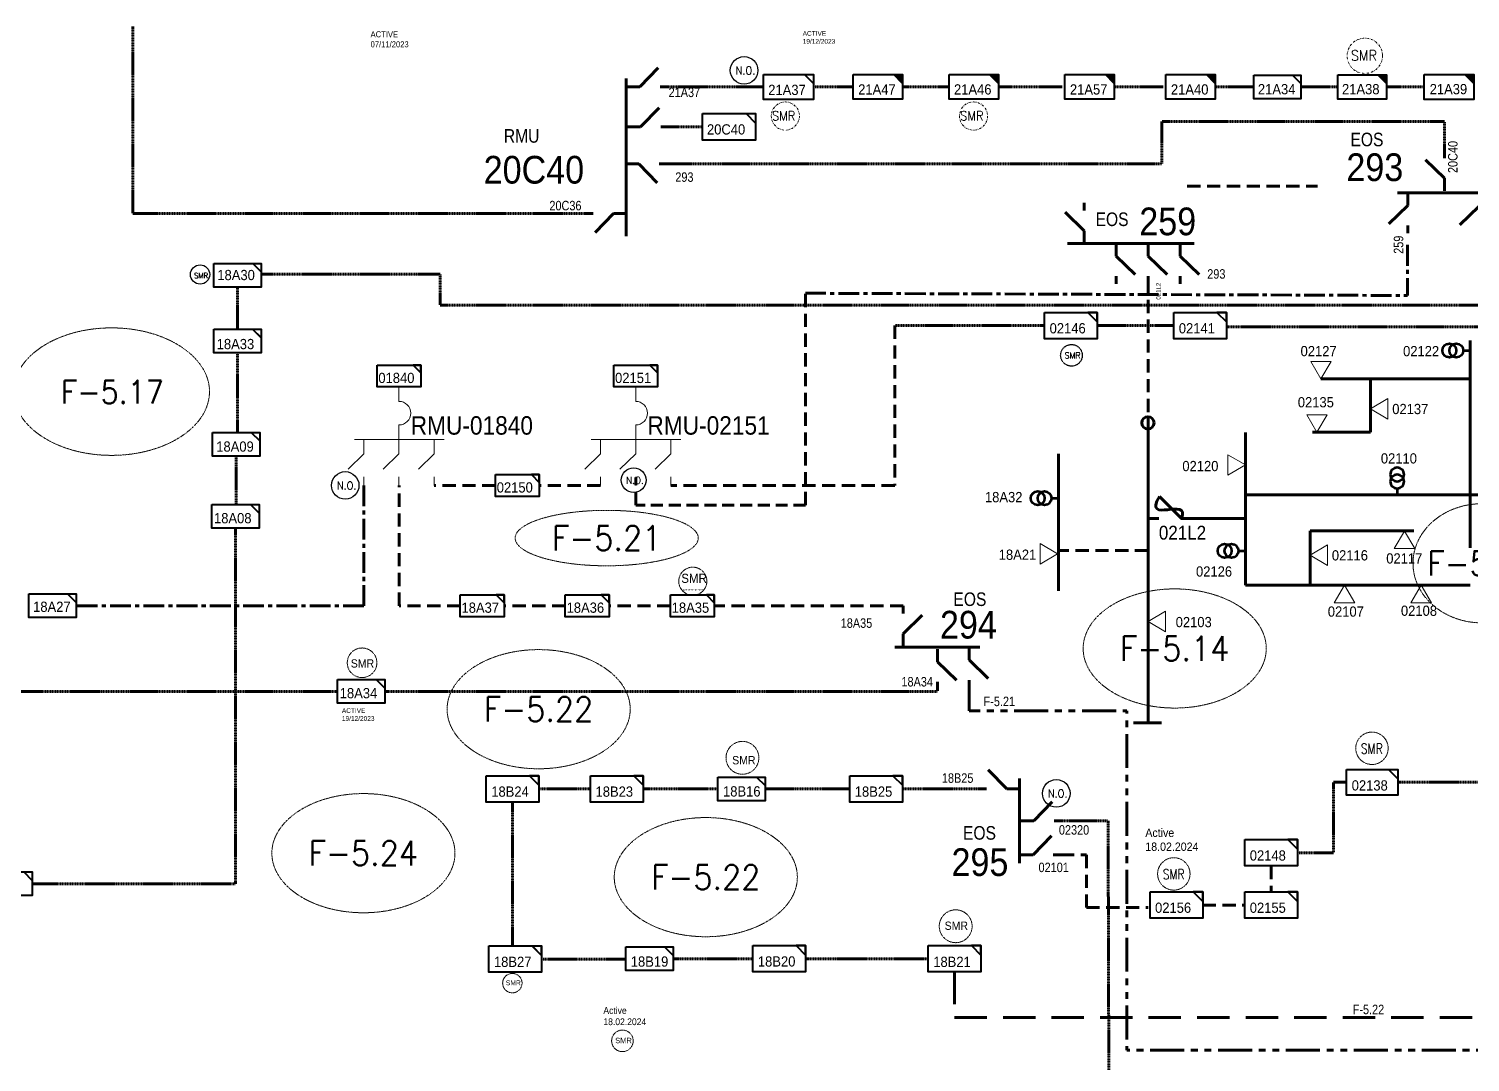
# Model space of a CAD drawing. Header units: metres. Extents: x 65984 to 144644, y -19036 to 23726.
# Drawn here: x 120301 to 120821, y 20476 to 20849 of the extents above; entities that cross this region are included whole.
import ezdxf
from ezdxf.enums import TextEntityAlignment as Align

# ---------------------------------------------------------------- set-up
doc = ezdxf.new("R2010")
doc.units = ezdxf.units.M
doc.header["$MEASUREMENT"] = 0
for name, pattern in [('( Center )', [2, 1.25, -0.25, 0.25, -0.25]), ('( Phantom )', [2.5, 1.25, -0.25, 0.25, -0.25, 0.25, -0.25]), ('DGN Style 3', [0.013877, 0, -0.013877]), ('DGN Style 4', [1.6, 0.8, -0.4, 0, -0.4]), ('HIDDEN2', [2381.25, 1587.5, -793.75])]:
    doc.linetypes.add(name, pattern=pattern)
doc.layers.get('0').update_dxf_attribs({"color": 95, "lineweight": 40})
for name, color, linetype, lineweight in [('d_eos', 111, 'Continuous', 40), ('d_eos no', 121, 'Continuous', 40), ('d_fco', 5, 'Continuous', 40), ('d_fco text', 95, 'Continuous', 40), ('d_oh branch', 94, 'Continuous', 40), ('d_switch', 95, 'Continuous', 40), ('d_tf', 1, 'Continuous', 40), ('d_tf no', 6, 'Continuous', 40), ('d_tf_200', 1, 'Continuous', 40), ('d_ug cable', 95, 'Continuous', 40), ('d_ug main line', 95, 'Continuous', 40), ('FDR  1  05', 172, 'Continuous', 40), ('FDR  1  16', 234, 'Continuous', 40), ('fedr no', 95, 'Continuous', 40), ('Level 37', 7, 'Continuous', 0), ('O H MAIN FEEDER', 4, 'Continuous', 100), ('SW N O', 114, 'Continuous', 30)]:
    doc.layers.add(name, color=color, linetype=linetype, lineweight=lineweight)
doc.styles.add('NASKHF', font='naskhf.shx', dxfattribs={"height": 8})
doc.styles.add('Style-Arial', font='arial.ttf')
doc.styles.add('Style-ENGINEERING', font='ENGINEERING.shx')
doc.styles.add('Style-msdefault', font='msdefault.shx')
doc.styles.add('Style-simplex', font='simplex.shx')
doc.styles.add('Style-STANDARD', font='STANDARD.shx')

# ---------------------------------------------------------------- blocks, each defined once
blk = doc.blocks.new('TFU_7')
at = {"layer": 'd_tf_200', "color": 36, "linetype": 'Continuous', "lineweight": 53}
blk.add_line((0, 10), (0, 0), dxfattribs=at)
for centre in [(0, 30), (0, 20)]:
    blk.add_circle(centre, 10, dxfattribs=at)
blk = doc.blocks.new('TF_8')
at = {"color": 0, "linetype": 'ByBlock', "lineweight": -2}
blk.add_line((6.3, 4.95), (9.9, 1.35), dxfattribs=at)
blk.add_3dface([(-10.1, 4.95), (9.9, 4.95), (9.9, -5.05), (-10.1, -5.05)], dxfattribs=at)
blk = doc.blocks.new('*U699')
at = {"layer": 'd_fco', "color": 36, "linetype": 'Continuous', "lineweight": 100}
blk.add_line((-4.6, 4.21), (-10.13, 4.21), dxfattribs=at)
at = {"layer": 'd_fco', "color": 36, "linetype": 'Continuous', "lineweight": 100, "flags": 128}
blk.add_lwpolyline([(13.02, 4.21), (7.07, 4.21), (-4.4, -7.26)], dxfattribs=at)
at = {"layer": 'd_fco', "color": 36, "linetype": 'Continuous', "lineweight": 100}
blk.add_open_spline([(-4.4, -7.26), (-13, 7.69), (11.58, -7.67), (7.07, 4.21)], degree=3, dxfattribs=at)
blk = doc.blocks.new('exist.us-1000kva')
at = {"color": 0, "linetype": 'ByBlock', "lineweight": -2, "flags": 128}
blk.add_lwpolyline([(40, 12.9), (32.8, 20), (40, 20)], close=True, dxfattribs=at)
at = {"color": 0, "linetype": 'ByBlock', "lineweight": -2, "extrusion": (0, 0, -1)}
blk.add_solid([(-40, 12.9), (-32.8, 20), (-40, 20)], dxfattribs=at)
at = {"color": 0, "linetype": 'ByBlock', "lineweight": -2, "xscale": 2, "yscale": 2}
blk.add_blockref('TF_8', (20.2, 10.1), dxfattribs=at)
blk = doc.blocks.new('*U967')
at = {"layer": 'SW N O', "color": 3, "ltscale": 0.426762}
blk.add_circle((0, 0), 16.8, dxfattribs=at)
at = {"layer": 'SW N O', "color": 3, "style": 'Style-STANDARD'}
blk.add_text('N.O.', height=9.6, dxfattribs=at).set_placement((1.7, -0.2), align=Align.MIDDLE_CENTER)
blk = doc.blocks.new('*U965')
at = {"layer": 'SW N O', "color": 3, "ltscale": 0.426762}
blk.add_circle((0, 0), 16.8, dxfattribs=at)
at = {"layer": 'SW N O', "color": 3, "style": 'Style-STANDARD'}
blk.add_text('N.O.', height=9.6, dxfattribs=at).set_placement((1.7, -0.2), align=Align.MIDDLE_CENTER)
blk = doc.blocks.new('TRA1_172')
at = {"layer": 'd_tf', "color": 36, "linetype": 'Continuous', "lineweight": 0, "ltscale": 0.000179837, "flags": 128}
blk.add_lwpolyline([(10, -17), (0, 0), (-10, -17)], close=True, dxfattribs=at)
blk = doc.blocks.new('TRA1_171')
at = {"layer": 'd_tf', "color": 36, "linetype": 'Continuous', "lineweight": 0, "ltscale": 0.000179837, "xscale": 1.000046566207834, "yscale": 1.000046566207834, "zscale": 1.000046566207834, "rotation": 180}
blk.add_blockref('TRA1_172', (0, 0), dxfattribs=at)
blk = doc.blocks.new('*U1671')
at = {"layer": 'FDR  1  05', "color": 18, "linetype": 'Continuous', "lineweight": 40, "flags": 128}
blk.add_lwpolyline([(20, 10), (20, 2.7), (12.8, 10)], close=True, dxfattribs=at)
at = {"layer": 'FDR  1  05', "color": 18, "linetype": 'Continuous', "lineweight": 40, "xscale": 2, "yscale": 2, "rotation": 359.9999999999999}
blk.add_blockref('TF_8', (0.2, 0.1), dxfattribs=at)
blk = doc.blocks.new('TRA1_174')
at = {"layer": 'd_tf', "color": 36, "linetype": 'Continuous', "lineweight": 0, "ltscale": 0.00017991, "flags": 128}
blk.add_lwpolyline([(10, -17), (0, 0), (-10, -17)], close=True, dxfattribs=at)
blk = doc.blocks.new('TRA1_173')
at = {"layer": 'd_tf', "color": 36, "linetype": 'Continuous', "lineweight": 0, "ltscale": 0.00017991, "xscale": 1.000046566207833, "yscale": 1.000046566207833, "zscale": 1.000046566207833, "rotation": 180}
blk.add_blockref('TRA1_174', (0, 0), dxfattribs=at)
blk = doc.blocks.new('*U2209')
at = {"layer": 'FDR  1  05', "color": 4, "linetype": 'Continuous', "lineweight": 40, "flags": 128}
blk.add_lwpolyline([(5.48, 4.27), (8.55, 1.2), (8.55, 4.27)], close=True, dxfattribs=at)
at = {"layer": 'FDR  1  05', "color": 4, "linetype": 'Continuous', "lineweight": 40, "xscale": 0.8535245333131425, "yscale": 0.8535245333131425, "zscale": 0.383590504411921, "rotation": 359.9999999999999}
blk.add_blockref('TF_8', (0.1, 0.05), dxfattribs=at)
blk = doc.blocks.new('*U2214')
at = {"layer": 'FDR  1  05', "color": 134, "linetype": 'Continuous', "lineweight": 40, "flags": 128}
blk.add_lwpolyline([(5.48, 4.27), (8.55, 1.2), (8.55, 4.27)], close=True, dxfattribs=at)
at = {"layer": 'FDR  1  05', "color": 134, "linetype": 'Continuous', "lineweight": 40, "xscale": 0.8535245333131424, "yscale": 0.8535245333131424, "zscale": 0.4603086052944555, "rotation": 359.9999999999999}
blk.add_blockref('TF_8', (0.1, 0.05), dxfattribs=at)
blk = doc.blocks.new('*U2282')
at = {"layer": 'FDR  1  05', "color": 2, "linetype": 'Continuous', "lineweight": 40, "flags": 128}
blk.add_lwpolyline([(5.48, 4.27), (8.55, 1.2), (8.55, 4.27)], close=True, dxfattribs=at)
at = {"layer": 'FDR  1  05', "color": 2, "linetype": 'Continuous', "lineweight": 40, "xscale": 0.8535245333131424, "yscale": 0.8535245333131424, "zscale": 0.4603086052944555, "rotation": 359.9999999999999}
blk.add_blockref('TF_8', (0.1, 0.05), dxfattribs=at)
blk = doc.blocks.new('*U2320')
at = {"layer": 'd_tf no', "color": 121, "linetype": 'Continuous', "lineweight": 40, "flags": 128}
blk.add_lwpolyline([(20, 10), (20, 2.7), (12.8, 10)], close=True, dxfattribs=at)
at = {"layer": 'd_tf no', "color": 121, "linetype": 'Continuous', "lineweight": 40, "xscale": 2, "yscale": 2, "rotation": 359.9999999999999}
blk.add_blockref('TF_8', (0.2, 0.1), dxfattribs=at)
blk = doc.blocks.new('*U2341')
at = {"layer": 'FDR  1  05', "color": 6, "linetype": 'Continuous', "lineweight": 40, "flags": 128}
blk.add_lwpolyline([(5.48, 4.27), (8.55, 1.2), (8.55, 4.27)], close=True, dxfattribs=at)
at = {"layer": 'FDR  1  05', "color": 6, "linetype": 'Continuous', "lineweight": 40, "xscale": 0.8535245333131425, "yscale": 0.8535245333131425, "zscale": 0.383590504411921, "rotation": 359.9999999999999}
blk.add_blockref('TF_8', (0.1, 0.05), dxfattribs=at)
blk = doc.blocks.new('*U2342')
at = {"layer": 'FDR  1  05', "color": 2, "linetype": 'Continuous', "lineweight": 40, "flags": 128}
blk.add_lwpolyline([(5.48, 4.27), (8.55, 1.2), (8.55, 4.27)], close=True, dxfattribs=at)
at = {"layer": 'FDR  1  05', "color": 2, "linetype": 'Continuous', "lineweight": 40, "xscale": 0.8535245333131425, "yscale": 0.8535245333131425, "zscale": 0.383590504411921, "rotation": 359.9999999999999}
blk.add_blockref('TF_8', (0.1, 0.05), dxfattribs=at)
blk = doc.blocks.new('*U3822')
at = {"layer": 'SW N O', "color": 3}
blk.add_circle((0, 0), 16.8, dxfattribs=at)
at = {"layer": 'SW N O', "color": 1, "insert": (1.7, -1.8), "char_height": 9.6, "attachment_point": 5, "line_spacing_factor": 0.6, "style": 'Style-STANDARD'}
blk.add_mtext('SMR\\P', dxfattribs=at)
blk = doc.blocks.new('*U3882')
at = {"layer": 'd_eos', "color": 7, "linetype": 'Continuous', "lineweight": 13, "ltscale": 0.808434}
for p, q in [((1.61, 27.8), (1.61, 19.69)), ((1.61, 6.37), (1.61, -1.74)), ((-23.51, -1.74), (27.12, -1.74)), ((-18.25, -1.8), (-18.25, -9.91)), ((1.61, -1.8), (1.62, -9.91)), ((21.47, -1.8), (21.48, -9.91)), ((-18.25, -9.91), (-27.12, -18.53)), ((1.62, -9.91), (-7.26, -18.53)), ((21.48, -9.91), (12.6, -18.53)), ((-18.24, -22.89), (-18.24, -27.82)), ((1.62, -22.89), (1.62, -27.82)), ((21.48, -22.89), (21.48, -27.82))]:
    blk.add_line(p, q, dxfattribs=at)
at = {"layer": 'd_ug cable', "color": 2, "linetype": 'Continuous', "lineweight": 0}
blk.add_arc((1.61, 13.03), 6.66, 270, 90, dxfattribs=at)
blk = doc.blocks.new('*U3522')
at = {"layer": 'SW N O', "color": 2, "linetype": 'DGN Style 4'}
blk.add_circle((0, 0), 16.8, dxfattribs=at)
at = {"layer": 'SW N O', "color": 1, "linetype": 'DGN Style 4', "style": 'Style-STANDARD'}
blk.add_text('SMR', height=9.6, dxfattribs=at).set_placement((1.7, -0.2), align=Align.MIDDLE_CENTER)

msp = doc.modelspace()

# ---------------------------------------------------------------- linework, layer by layer
at = {"layer": 'd_eos', "color": 7, "linetype": 'Continuous', "lineweight": 211, "ltscale": 0.625574}
for p, q in [((120521.13, 20828.12), (120527.79, 20834.99)), ((120516.21, 20831.12), (120516.21, 20774.21)), ((120516.58, 20828.12), (120521.13, 20828.12)), ((120528.43, 20828.13), (120531.2, 20828.13)), ((120521.44, 20813.77), (120528.1, 20820.63)), ((120516.88, 20813.77), (120521.44, 20813.77)), ((120528.73, 20813.77), (120531.5, 20813.77)), ((120811.44, 20795.15), (120804.58, 20801.81)), ((120811.44, 20802.44), (120811.44, 20805.21)), ((120516.21, 20800.34), (120520.77, 20800.34)), ((120520.77, 20800.34), (120527.43, 20793.48)), ((120528.07, 20800.34), (120530.83, 20800.34)), ((120811.44, 20790.59), (120811.44, 20795.15)), ((120681.37, 20783.52), (120681.37, 20786.29)), ((120798.17, 20785.37), (120791.31, 20778.71)), ((120826.77, 20789.93), (120794.38, 20789.93)), ((120798.18, 20789.93), (120798.18, 20785.37)), ((120823.77, 20785.01), (120816.91, 20778.35)), ((120504.36, 20782.45), (120501.6, 20782.45)), ((120511.66, 20782.45), (120505, 20775.59)), ((120516.22, 20782.45), (120511.66, 20782.45)), ((120681.37, 20776.22), (120674.51, 20782.88)), ((120681.37, 20771.67), (120681.37, 20776.22)), ((120798.17, 20778.07), (120798.17, 20775.31)), ((120721.05, 20771.67), (120675.42, 20771.67)), ((120692.99, 20771.67), (120692.99, 20767.11)), ((120704.5, 20771.67), (120704.5, 20767.11)), ((120716, 20771.67), (120716, 20767.11)), ((120693, 20767.11), (120699.86, 20760.45)), ((120704.5, 20767.11), (120711.36, 20760.45)), ((120716, 20767.11), (120722.86, 20760.45)), ((120692.99, 20759.82), (120692.99, 20757.05)), ((120704.5, 20759.82), (120704.5, 20757.05)), ((120716, 20759.82), (120716, 20757.05)), ((120616.15, 20638.12), (120616.15, 20640.88)), ((120616.15, 20630.82), (120623.01, 20637.48)), ((120616.15, 20626.26), (120616.15, 20630.82)), ((120613.15, 20625.9), (120643.75, 20625.9)), ((120628.48, 20625.24), (120628.48, 20620.68)), ((120639.95, 20625.9), (120639.95, 20621.35)), ((120628.48, 20620.68), (120635.35, 20614.02)), ((120639.95, 20621.35), (120646.82, 20614.69)), ((120628.48, 20613.39), (120628.48, 20610.62)), ((120639.95, 20614.05), (120639.95, 20611.28)), ((120653.49, 20574.8), (120646.83, 20581.66)), ((120658.05, 20547.99), (120658.05, 20578.59)), ((120646.2, 20574.8), (120643.43, 20574.8)), ((120658.05, 20574.8), (120653.49, 20574.8)), ((120663.27, 20563.33), (120669.93, 20570.19)), ((120658.71, 20563.32), (120663.27, 20563.32)), ((120670.57, 20563.33), (120673.33, 20563.33)), ((120662.97, 20550.99), (120669.63, 20557.85)), ((120658.41, 20550.99), (120662.97, 20550.99)), ((120670.26, 20550.99), (120673.03, 20550.99))]:
    msp.add_line(p, q, dxfattribs=at)
at = {"layer": 'd_oh branch', "color": 36, "linetype": 'Continuous', "lineweight": 100}
for p, q in [((120820.65, 20736.62), (120820.65, 20661.77)), ((120820.65, 20722.79), (120766.83, 20722.79)), ((120784.7, 20722.79), (120784.7, 20703.54)), ((120704.5, 20706.67), (120704.5, 20598.62)), ((120739.58, 20648.28), (120739.58, 20703.41)), ((120784.7, 20703.54), (120763.75, 20703.54)), ((120739.58, 20680.9), (120838.12, 20680.9)), ((120739.58, 20672.36), (120719.71, 20672.36)), ((120762.96, 20667.94), (120800.32, 20667.94)), ((120762.96, 20648.28), (120762.96, 20667.94)), ((120739.58, 20648.28), (120820.65, 20648.28)), ((120709.29, 20598.62), (120699.23, 20598.62))]:
    msp.add_line(p, q, dxfattribs=at)
msp.add_circle((120704.43, 20706.88), 2.21, dxfattribs=at)
at = {"layer": 'd_ug cable', "color": 36, "linetype": 'DGN Style 3', "lineweight": 100}
msp.add_line((120531.5, 20813.77), (120543.77, 20813.77), dxfattribs=at)
at = {"layer": 'd_ug cable', "color": 36, "linetype": 'HIDDEN2', "lineweight": 158, "ltscale": 0.003}
for p, q in [((120718.62, 20792.31), (120765.56, 20792.31)), ((120704.5, 20758.43), (120704.5, 20706.27)), ((120580.94, 20677.24), (120580.94, 20753.67)), ((120519.66, 20677.25), (120519.66, 20687.18)), ((120704.5, 20660.79), (120672.15, 20660.79))]:
    msp.add_line(p, q, dxfattribs=at)
at = {"layer": 'd_ug cable', "color": 18, "linetype": 'DGN Style 3', "lineweight": 100}
for p, q in [((120376.05, 20756.19), (120376.05, 20740.92)), ((120376.05, 20732.45), (120376.05, 20703.46)), ((120375.52, 20694.93), (120375.52, 20677.42))]:
    msp.add_line(p, q, dxfattribs=at)
at = {"layer": 'd_ug cable', "color": 4, "linetype": 'DGN Style 3', "lineweight": 100}
for p, q in [((120667.15, 20741.99), (120613.07, 20741.99)), ((120713.75, 20741.99), (120686.14, 20741.99)), ((120866.17, 20741.55), (120732.49, 20741.55))]:
    msp.add_line(p, q, dxfattribs=at)
at = {"layer": 'd_ug cable', "color": 134, "linetype": 'HIDDEN2', "lineweight": 158, "ltscale": 0.003}
for p, q in [((120613.07, 20741.99), (120613.07, 20684.28)), ((120434.29, 20640.88), (120434.29, 20684.28)), ((120469.06, 20684.28), (120446.98, 20684.28)), ((120506.97, 20684.28), (120484.89, 20684.28)), ((120613.07, 20684.28), (120532.36, 20684.28)), ((120456.37, 20640.88), (120434.29, 20640.88)), ((120494.27, 20640.88), (120472.19, 20640.88)), ((120532.18, 20640.88), (120510.1, 20640.88)), ((120616.15, 20640.88), (120548, 20640.88))]:
    msp.add_line(p, q, dxfattribs=at)
at = {"layer": 'd_ug cable', "color": 36, "linetype": 'HIDDEN2', "lineweight": 158, "ltscale": 0.0027}
msp.add_line((120580.9, 20677.24), (120519.67, 20677.24), dxfattribs=at)
at = {"layer": 'd_ug cable', "color": 6, "linetype": 'DGN Style 3', "lineweight": 100}
for p, q in [((120794.56, 20577.18), (120868.33, 20577.18)), ((120475.25, 20518.11), (120475.25, 20570.05)), ((120485.71, 20513.37), (120516.07, 20513.37)), ((120533.14, 20513.5), (120561.92, 20513.5)), ((120580.91, 20513.5), (120625.18, 20513.5))]:
    msp.add_line(p, q, dxfattribs=at)
at = {"layer": 'd_ug cable', "color": 55, "linetype": 'DGN Style 3', "lineweight": 100}
msp.add_line((120690.32, 20471.34), (120690.06, 20563.31), dxfattribs=at)
at = {"layer": 'd_ug cable', "color": 6, "linetype": 'HIDDEN2', "lineweight": 158, "ltscale": 0.003}
for p, q in [((120748.83, 20547), (120748.83, 20537.64)), ((120724.17, 20532.89), (120739.35, 20532.89))]:
    msp.add_line(p, q, dxfattribs=at)
at = {"layer": 'd_ug cable', "color": 38, "linetype": 'DGN Style 3', "lineweight": 100, "flags": 128}
msp.add_lwpolyline([(120501.6, 20782.45), (120338.34, 20782.45), (120338.34, 20849.96)], dxfattribs=at)
at = {"layer": 'd_ug cable', "color": 131, "linetype": 'DGN Style 3', "lineweight": 100, "flags": 128}
for points in [[(120565.78, 20828.13), (120531.2, 20828.13)], [(120598.13, 20828.13), (120583.78, 20828.13)], [(120632.68, 20828.13), (120615.92, 20828.13)], [(120673.51, 20828.13), (120650.47, 20828.13)], [(120709.94, 20828.13), (120692.28, 20828.13)], [(120742.56, 20828.13), (120728.71, 20828.13)], [(120772.41, 20828.13), (120759.63, 20828.13)], [(120804.02, 20828.13), (120790.51, 20828.13)]]:
    msp.add_lwpolyline(points, dxfattribs=at)
at = {"layer": 'd_ug cable', "color": 36, "linetype": 'DGN Style 3', "lineweight": 100, "flags": 128}
msp.add_lwpolyline([(120530.83, 20800.34), (120709.44, 20800.34), (120709.44, 20815.65), (120811.44, 20815.65), (120811.44, 20805.21)], dxfattribs=at)
at = {"layer": 'd_ug cable', "color": 18, "linetype": 'DGN Style 3', "lineweight": 100, "flags": 128}
for points in [[(120384.58, 20760.59), (120449.19, 20760.59), (120449.19, 20749.31), (121199.65, 20749.31)], [(120375.29, 20668.89), (120375.29, 20540.57), (120302.01, 20540.57)]]:
    msp.add_lwpolyline(points, dxfattribs=at)
at = {"layer": 'd_ug cable', "color": 134, "linetype": 'DGN Style 3', "lineweight": 100, "flags": 128}
for points in [[(120167.47, 20588.44), (120167.47, 20610.01), (120412.11, 20610.01)], [(120628.48, 20611.33), (120628.48, 20610.01), (120429.18, 20610.01)]]:
    msp.add_lwpolyline(points, dxfattribs=at)
at = {"layer": 'd_ug cable', "color": 6, "linetype": 'DGN Style 3', "lineweight": 100, "flags": 128}
for points in [[(120776.07, 20577.18), (120771.34, 20577.18), (120771.34, 20551.75), (120758.33, 20551.75)], [(120484.75, 20574.8), (120503.43, 20574.8)], [(120522.36, 20574.8), (120549.14, 20574.8)], [(120566.22, 20574.8), (120596.87, 20574.8)], [(120615.77, 20574.8), (120643.43, 20574.8)]]:
    msp.add_lwpolyline(points, dxfattribs=at)
at = {"layer": 'd_ug cable', "color": 55, "linetype": 'DGN Style 3', "lineweight": 100, "flags": 128}
msp.add_lwpolyline([(120673.31, 20563.31), (120690.04, 20563.31)], dxfattribs=at)
at = {"layer": 'd_ug cable', "color": 6, "linetype": 'HIDDEN2', "lineweight": 158, "ltscale": 0.003}
msp.add_lwpolyline([(120673.03, 20550.99), (120682.24, 20550.99), (120682.24, 20532.04), (120704.5, 20532.04)], dxfattribs=at)
at = {"layer": 'd_ug cable', "color": 2, "linetype": 'DGN Style 4', "lineweight": 13}
for centre, radius in [((120782.66, 20839.36), 6.36), ((120573.64, 20817.63), 5.08), ((120641.51, 20817.63), 5.08)]:
    msp.add_circle(centre, radius, dxfattribs=at)
at = {"layer": 'd_ug cable', "color": 2, "linetype": 'DGN Style 3', "lineweight": 13}
for centre, radius in [((120540.26, 20649.75), 5.07), ((120420.97, 20620.32), 5.34), ((120558.16, 20586.02), 5.93), ((120635.08, 20525.24), 5.93), ((120475.17, 20504.71), 3.5), ((120514.87, 20483.88), 3.89)]:
    msp.add_circle(centre, radius, dxfattribs=at)
at = {"layer": 'd_ug cable', "color": 1, "linetype": 'DGN Style 3', "lineweight": 13}
for centre in [(120785.22, 20589.46), (120713.76, 20544.13)]:
    msp.add_circle(centre, 5.85, dxfattribs=at)
at = {"layer": 'd_ug main line', "color": 134, "linetype": '( Phantom )', "lineweight": 200, "ltscale": 9.8, "flags": 128}
msp.add_lwpolyline([(120639.95, 20611.28), (120639.95, 20603), (120696.78, 20603), (120696.78, 20480.55), (121265.1, 20480.55)], dxfattribs=at)
at = {"layer": 'd_ug main line', "color": 6, "linetype": 'HIDDEN2', "lineweight": 158, "ltscale": 0.00735}
msp.add_lwpolyline([(120634.67, 20508.75), (120634.67, 20492.36), (121256.01, 20492.36)], dxfattribs=at)
at = {"layer": 'FDR  1  16', "color": 95, "linetype": '( Center )', "lineweight": 100, "ltscale": 6}
msp.add_line((120421.59, 20684.28), (120421.59, 20640.88), dxfattribs=at)
at = {"layer": 'FDR  1  16', "color": 36, "linetype": '( Center )', "lineweight": 140, "ltscale": 6, "flags": 128}
msp.add_lwpolyline([(120798.02, 20771.12), (120798.02, 20752.86), (120580.94, 20753.67)], dxfattribs=at)
at = {"layer": 'FDR  1  16', "color": 95, "linetype": '( Center )', "lineweight": 100, "ltscale": 6, "flags": 128}
msp.add_lwpolyline([(120421.59, 20640.88), (120317.84, 20640.88)], dxfattribs=at)
at = {"layer": 'fedr no', "color": 82, "linetype": 'DGN Style 3', "lineweight": 13, "true_color": 0x1dc70e}
for centre, major_axis, ratio in [((120330.6, 20718.17), (35.33, 0), 0.651175), ((120824.93, 20656.22), (24.9, 0), 0.863431), ((120509.21, 20665.32), (33.02, 0), 0.302984), ((120714.08, 20625.48), (33.02, 0), 0.651175), ((120484.66, 20603.57), (33.02, 0), 0.651175), ((120421.45, 20551.61), (33.02, 0), 0.651175), ((120544.95, 20542.96), (33.02, 0), 0.651175)]:
    msp.add_ellipse(centre, major_axis=major_axis, ratio=ratio, dxfattribs=at)
at = {"layer": 'O H MAIN FEEDER', "color": 36, "lineweight": 211, "ltscale": 0.488306}
msp.add_line((120672.15, 20695.74), (120672.15, 20646.33), dxfattribs=at)

# ---------------------------------------------------------------- block references
at = {"layer": 'd_eos', "color": 7, "linetype": 'Continuous', "lineweight": 13, "ltscale": 0.808434, "xscale": 0.639286284884406, "yscale": 0.639286284884406, "zscale": 0.639286284884406}
for p in [(120433.25, 20702.06), (120518.63, 20702.06)]:
    msp.add_blockref('*U3882', p, dxfattribs=at)
at = {"layer": 'd_fco', "color": 36, "linetype": 'Continuous', "lineweight": 100, "extrusion": (0, 0, -1), "xscale": 0.7000000000000001, "yscale": 0.7000000000000001, "zscale": 0.7000000000000001, "rotation": 179.9644578622517}
msp.add_blockref('*U699', (-120711.63, 20675.3), dxfattribs=at)
at = {"layer": 'd_tf', "color": 36, "linetype": 'Continuous', "lineweight": 0, "ltscale": 0.00017991, "extrusion": (0, 0, -1), "xscale": 0.37, "yscale": 0.37, "zscale": 0.37}
for p in [(-120766.84, 20722.79), (-120765.39, 20703.54)]:
    msp.add_blockref('TRA1_173', p, dxfattribs=at)
at = {"layer": 'd_tf', "color": 36, "linetype": 'Continuous', "lineweight": 0, "ltscale": 0.00017991, "xscale": 0.37, "yscale": 0.37, "zscale": 0.37}
for p, rotation in [((120784.71, 20711.94), 269.9999999999999), ((120796.99, 20667.81), 180), ((120775.33, 20648.28), 180), ((120802.98, 20648.28), 180)]:
    msp.add_blockref('TRA1_173', p, dxfattribs=dict(at, rotation=rotation))
at = {"layer": 'd_tf', "color": 36, "linetype": 'Continuous', "lineweight": 0, "ltscale": 0.000179837, "xscale": 0.37, "yscale": 0.37, "zscale": 0.37, "rotation": 89.99999999999997}
for p in [(120739.58, 20691.7), (120671.81, 20659.62)]:
    msp.add_blockref('TRA1_171', p, dxfattribs=at)
at = {"layer": 'd_tf', "color": 36, "linetype": 'Continuous', "lineweight": 0, "ltscale": 0.000179837, "extrusion": (0, 0, -1), "xscale": 0.37, "yscale": 0.37, "zscale": 0.37, "rotation": 89.99999999999997}
for p in [(-120762.9, 20659.13), (-120704.47, 20635.19)]:
    msp.add_blockref('TRA1_171', p, dxfattribs=at)
at = {"layer": 'd_tf no', "color": 121, "linetype": 'Continuous', "lineweight": 40, "xscale": 0.4267622666565712, "yscale": 0.4267622666565712, "zscale": 0.4267622666565712}
msp.add_blockref('*U2320', (120420.63, 20610.01), dxfattribs=at)
at = {"layer": 'd_tf_200', "color": 36, "linetype": 'Continuous', "lineweight": 53, "xscale": 0.25, "yscale": 0.25, "zscale": 0.25}
for p, rotation in [((120820.65, 20732.99), 89.99999999999982), ((120672.15, 20679.69), 89.9999999999998), ((120739.58, 20660.74), 89.9999999999998)]:
    msp.add_blockref('TFU_7', p, dxfattribs=dict(at, rotation=rotation))
at = {"layer": 'd_tf_200', "color": 36, "linetype": 'Continuous', "lineweight": 53, "extrusion": (0, 0, -1), "xscale": 0.25, "yscale": 0.25, "zscale": 0.25, "rotation": 359.9999999999998}
msp.add_blockref('TFU_7', (-120794.3, 20680.74), dxfattribs=at)
at = {"layer": 'FDR  1  05', "color": 2, "linetype": 'Continuous', "lineweight": 40, "zscale": 0.4267622666565712, "rotation": 359.9999999999999}
for name, p, xscale, yscale in [('TF_8', (120574.87, 20828.17), 0.8997363188429282, 0.8997363188429282), ('exist.us-1000kva', (120632.68, 20823.68), 0.4447851549151297, 0.4447851549151297), ('exist.us-1000kva', (120772.86, 20823.71), 0.4411004197310613, 0.4411004197310613), ('TF_8', (120376.13, 20760.22), 0.8535245333131425, 0.8535245333131425), ('TF_8', (120557.91, 20574.85), 0.8535245333131425, 0.8535245333131425), ('TF_8', (120785.41, 20577.23), 0.9246804017722399, 0.9246804017722399)]:
    msp.add_blockref(name, p, dxfattribs=dict(at, xscale=xscale, yscale=yscale))
at = {"layer": 'FDR  1  05', "color": 131, "linetype": 'Continuous', "lineweight": 40, "zscale": 0.4267622666565712, "rotation": 359.9999999999999}
for name, p, xscale, yscale in [('exist.us-1000kva', (120598.13, 20823.68), 0.4447851549151297, 0.4447851549151297), ('exist.us-1000kva', (120674.49, 20823.68), 0.4447851549151297, 0.4447851549151297), ('exist.us-1000kva', (120710.92, 20823.68), 0.4447851549151297, 0.4447851549151297), ('TF_8', (120751.18, 20828.17), 0.8535245333131425, 0.8535245333131425), ('exist.us-1000kva', (120804.02, 20823.63), 0.4496107823024544, 0.4496107823024544)]:
    msp.add_blockref(name, p, dxfattribs=dict(at, xscale=xscale, yscale=yscale))
at = {"layer": 'FDR  1  05', "color": 36, "linetype": 'Continuous', "lineweight": 40, "xscale": 0.9570016432317069, "yscale": 0.9570016432317069, "zscale": 0.4267622666565712, "rotation": 359.9999999999999}
msp.add_blockref('TF_8', (120553.43, 20813.78), dxfattribs=at)
at = {"layer": 'FDR  1  05', "color": 4, "linetype": 'Continuous', "lineweight": 40, "xscale": 1.112546483158744, "yscale": 1.112546483158744, "zscale": 1.112546483158744}
for p in [(120676.63, 20741.98), (120723.23, 20741.98)]:
    msp.add_blockref('*U2209', p, dxfattribs=at)
at = {"layer": 'FDR  1  05', "color": 18, "linetype": 'Continuous', "lineweight": 40, "xscale": 0.4267622666565712, "yscale": 0.4267622666565712, "zscale": 0.4267622666565712}
for p in [(120376.04, 20736.45), (120375.28, 20673.16), (120293.46, 20540.57)]:
    msp.add_blockref('*U1671', p, dxfattribs=at)
at = {"layer": 'FDR  1  05', "color": 134, "linetype": 'Continuous', "lineweight": 40, "xscale": 0.9271220692986502, "yscale": 0.9271220692986502, "zscale": 0.9271220692986502}
for p in [(120434.27, 20723.79), (120519.65, 20723.79), (120476.96, 20684.27), (120464.27, 20640.88), (120502.17, 20640.88)]:
    msp.add_blockref('*U2214', p, dxfattribs=at)
at = {"layer": 'FDR  1  05', "color": 18, "linetype": 'Continuous', "lineweight": 40, "xscale": 0.8535245333131425, "yscale": 0.8535245333131425, "zscale": 0.4267622666565712, "rotation": 359.9999999999999}
msp.add_blockref('TF_8', (120375.6, 20699.24), dxfattribs=at)
at = {"layer": 'FDR  1  05', "color": 95, "linetype": 'Continuous', "lineweight": 40, "xscale": 0.8535245333131425, "yscale": 0.8535245333131425, "zscale": 0.4267622666565712, "rotation": 359.9999999999999}
msp.add_blockref('TF_8', (120309.39, 20640.93), dxfattribs=at)
at = {"layer": 'FDR  1  05', "color": 2, "linetype": 'Continuous', "lineweight": 40}
for name, p, xscale, yscale, zscale in [('*U2282', (120540.08, 20640.88), 0.9271220692986502, 0.9271220692986502, 0.9271220692986502), ('*U2342', (120714.66, 20532.88), 1.112546483158744, 1.112546483158744, 1.112546483158744), ('*U2342', (120634.66, 20513.5), 1.112546483158744, 1.112546483158744, 1.112546483158744)]:
    msp.add_blockref(name, p, dxfattribs=dict(at, xscale=xscale, yscale=yscale, zscale=zscale))
at = {"layer": 'FDR  1  05', "color": 6, "linetype": 'Continuous', "lineweight": 40, "xscale": 1.112546483158744, "yscale": 1.112546483158744, "zscale": 1.112546483158744}
for p in [(120475.24, 20574.79), (120512.85, 20574.79), (120606.35, 20574.79), (120748.82, 20551.74), (120748.82, 20532.88), (120476.2, 20513.36), (120571.4, 20513.5)]:
    msp.add_blockref('*U2341', p, dxfattribs=at)
at = {"layer": 'FDR  1  05', "color": 6, "linetype": 'Continuous', "lineweight": 40, "xscale": 0.8535245333131425, "yscale": 0.8535245333131425, "zscale": 0.4267622666565712, "rotation": 359.9999999999999}
msp.add_blockref('TF_8', (120524.69, 20513.54), dxfattribs=at)
at = {"layer": 'SW N O', "color": 3}
for name, p, xscale, yscale, zscale in [('*U965', (120558.75, 20834.11), 0.2950694635422144, 0.2950694635422144, 0.2950694635422144), ('*U967', (120414.9, 20684.33), 0.2950694635422143, 0.2950694635422143, 0.2950694635422143), ('*U967', (120518.92, 20686.22), 0.2655625171879929, 0.2655625171879929, 0.2655625171879929), ('*U965', (120671.38, 20573.2), 0.2950694635422144, 0.2950694635422144, 0.2950694635422144)]:
    msp.add_blockref(name, p, dxfattribs=dict(at, xscale=xscale, yscale=yscale, zscale=zscale))
at = {"layer": 'SW N O', "color": 1, "xscale": 0.2067062537038939, "yscale": 0.2067062537038939, "zscale": 0.2067062537038939}
msp.add_blockref('*U3822', (120362.54, 20760.43), dxfattribs=at)
at = {"layer": 'SW N O', "color": 1, "linetype": 'DGN Style 4', "xscale": 0.2326286703080342, "yscale": 0.2326286703080342, "zscale": 0.2326286703080342}
msp.add_blockref('*U3522', (120676.84, 20731.27), dxfattribs=at)

# ---------------------------------------------------------------- texts
at = {"layer": 'd_eos no', "color": 7, "linetype": 'Continuous', "lineweight": 140, "style": 'Style-Arial', "width": 0.88}
for s, p in [('20C40', (120464.83, 20793.24)), ('293', (120776, 20794.16))]:
    msp.add_text(s, height=10, dxfattribs=at).set_placement(p)
msp.add_text('259', height=10, dxfattribs=at).set_placement((120701.31, 20784.6), align=Align.TOP_LEFT)
at = {"layer": 'd_eos no', "color": 7, "linetype": 'Continuous', "lineweight": 13, "ltscale": 0.582506, "style": 'Style-Arial', "width": 0.88}
for s, p in [('RMU-01840', (120438.51, 20709.3)), ('RMU-02151', (120523.89, 20709.3))]:
    msp.add_text(s, height=6.655, dxfattribs=at).set_placement(p, align=Align.TOP_LEFT)
at = {"layer": 'd_eos no', "color": 7, "linetype": 'Continuous', "lineweight": 140, "style": 'Style-Arial', "width": 0.88}
for s, p in [('294', (120649.92, 20639.06)), ('295', (120654.09, 20553.38))]:
    msp.add_text(s, height=10, dxfattribs=at).set_placement(p, align=Align.TOP_RIGHT)
at = {"layer": 'd_fco text', "color": 36, "linetype": 'Continuous', "lineweight": 80, "style": 'Style-msdefault', "width": 0.916667}
msp.add_text('021L2', height=4.998, dxfattribs=at).set_placement((120725.4, 20669.76), align=Align.TOP_RIGHT)
at = {"layer": 'd_switch', "color": 36, "linetype": 'Continuous', "lineweight": 30, "style": 'Style-ENGINEERING', "width": 0.857143}
for s, p in [('20C40', (120812.66, 20797.05)), ('259', (120793.1, 20767.9))]:
    msp.add_text(s, height=3.43, rotation=89.9996, dxfattribs=at).set_placement(p, align=Align.TOP_LEFT)
msp.add_text('293', height=3.43, dxfattribs=at).set_placement((120725.81, 20758.92))
at = {"layer": 'd_switch', "color": 36, "linetype": 'Continuous', "lineweight": 30, "ltscale": 0.646671, "style": 'Style-ENGINEERING', "width": 0.857143}
msp.add_text('021L2', height=1.612, rotation=89.9996, dxfattribs=at).set_placement((120707.4, 20751.36), align=Align.TOP_LEFT)
at = {"layer": 'd_switch', "color": 134, "linetype": 'Continuous', "lineweight": 30, "style": 'Style-ENGINEERING', "width": 0.857143}
msp.add_text('18A35', height=3.43, rotation=359.9996, dxfattribs=at).set_placement((120593.62, 20636.36), align=Align.TOP_LEFT)
msp.add_text('18A34', height=3.43, dxfattribs=at).set_placement((120626.88, 20615.19), align=Align.TOP_RIGHT)
msp.add_text('F-5.21', height=3.43, dxfattribs=at).set_placement((120645.13, 20608.1), align=Align.TOP_LEFT)
for s, p in [('18B25', (120630.1, 20577)), ('02320', (120672.3, 20558.3))]:
    msp.add_text(s, height=3.43, dxfattribs=at).set_placement(p)
msp.add_text('02101', height=3.43, rotation=0.0004, dxfattribs=at).set_placement((120664.96, 20544.77))
at = {"layer": 'd_switch', "color": 6, "linetype": 'Continuous', "lineweight": 30, "style": 'Style-ENGINEERING', "width": 0.857143}
msp.add_text('F-5.22', height=3.43, dxfattribs=at).set_placement((120789.64, 20496.93), align=Align.TOP_RIGHT)
at = {"layer": 'd_switch', "color": 36, "linetype": 'Continuous', "lineweight": 30, "char_height": 3.43, "style": 'NASKHF'}
for s, insert, attachment_point, rotation in [('\\FENGINEERING;\\H1x;\\W0.857143;21A37', (120531.53, 20824.41), 7, 0.0004), ('\\FENGINEERING;\\H1x;\\W0.857143;293', (120533.95, 20793.83), 7, 0.0004), ('\\FENGINEERING;\\H1x;\\W0.857143;20C36', (120500.11, 20783.53), 9, 359.9993)]:
    msp.add_mtext(s, dxfattribs=dict(at, insert=insert, attachment_point=attachment_point, rotation=rotation))
at = {"layer": 'd_tf no', "color": 1, "linetype": 'Continuous', "lineweight": 13, "style": 'Style-simplex', "width": 0.909091}
for height, p in [(3.709, (120782.34, 20839.49)), (3.331, (120573.04, 20817.71)), (3.331, (120640.91, 20817.71))]:
    msp.add_text('SMR', height=height, dxfattribs=at).set_placement(p, align=Align.MIDDLE_CENTER)
at = {"layer": 'd_tf no', "color": 2, "linetype": 'Continuous', "lineweight": 40, "style": 'Style-msdefault', "width": 0.945946}
for s, p in [('21A37', (120567.47, 20828.91)), ('21A46', (120634.46, 20829.08)), ('21A38', (120774.42, 20829.17)), ('18A30', (120368.76, 20762.1)), ('18A35', (120532.65, 20642.06)), ('02138', (120777.92, 20577.92)), ('18B16', (120551.16, 20575.76)), ('18B21', (120626.99, 20514.25))]:
    msp.add_text(s, height=3.7, dxfattribs=at).set_placement(p, align=Align.TOP_LEFT)
at = {"layer": 'd_tf no', "color": 131, "linetype": 'Continuous', "lineweight": 40, "style": 'Style-msdefault', "width": 0.945946}
for s, p in [('21A47', (120599.91, 20829.08)), ('21A57', (120676.28, 20829.08)), ('21A40', (120712.71, 20829.08)), ('21A34', (120744.09, 20829.17)), ('21A39', (120806.04, 20829.19))]:
    msp.add_text(s, height=3.7, dxfattribs=at).set_placement(p, align=Align.TOP_LEFT)
at = {"layer": 'd_tf no', "color": 36, "linetype": 'Continuous', "lineweight": 40, "style": 'Style-msdefault', "width": 0.945946}
for s, p in [('20C40', (120545.37, 20810.95)), ('02110', (120788.43, 20692.23)), ('02117', (120790.38, 20656.13))]:
    msp.add_text(s, height=3.7, dxfattribs=at).set_placement(p)
at = {"layer": 'd_tf no', "color": 4, "linetype": 'Continuous', "lineweight": 40, "style": 'Style-msdefault', "width": 0.945946}
for s, p in [('02146', (120668.96, 20742.88)), ('02141', (120715.56, 20742.88))]:
    msp.add_text(s, height=3.7, dxfattribs=at).set_placement(p, align=Align.TOP_LEFT)
at = {"layer": 'd_tf no', "color": 18, "linetype": 'Continuous', "lineweight": 40, "style": 'Style-msdefault', "width": 0.945946}
for s, p in [('18A33', (120368.53, 20737.19)), ('18A09', (120368.37, 20700.2)), ('18A08', (120367.56, 20674.36))]:
    msp.add_text(s, height=3.7, dxfattribs=at).set_placement(p, align=Align.TOP_LEFT)
at = {"layer": 'd_tf no', "color": 36, "linetype": 'Continuous', "lineweight": 40, "style": 'Style-msdefault', "width": 0.945946}
for s, p in [('02127', (120759.48, 20734.64)), ('02135', (120758.48, 20716.19)), ('02137', (120792.54, 20713.75)), ('02120', (120716.83, 20693.16)), ('18A32', (120645.63, 20681.96)), ('18A21', (120650.61, 20661.17)), ('02116', (120770.76, 20660.94)), ('02126', (120721.76, 20655.12)), ('02107', (120769.3, 20640.65)), ('02108', (120795.68, 20640.95))]:
    msp.add_text(s, height=3.7, dxfattribs=at).set_placement(p, align=Align.TOP_LEFT)
msp.add_text('02122', height=3.7, dxfattribs=at).set_placement((120809.46, 20730.94), align=Align.RIGHT)
at = {"layer": 'd_tf no', "color": 134, "linetype": 'Continuous', "lineweight": 40, "style": 'Style-msdefault', "width": 0.945946}
for s, p in [('01840', (120426.84, 20724.97)), ('02151', (120512.22, 20724.97)), ('02150', (120469.54, 20685.45)), ('18A37', (120456.84, 20642.06)), ('18A36', (120494.74, 20642.06))]:
    msp.add_text(s, height=3.7, dxfattribs=at).set_placement(p, align=Align.TOP_LEFT)
at = {"layer": 'd_tf no', "color": 1, "linetype": 'Continuous', "lineweight": 40, "style": 'Style-msdefault', "width": 0.945946}
for height, p in [(3.281, (120536.1, 20652.44)), (2.997, (120416.9, 20621.58)), (2.997, (120554.47, 20586.66)), (2.997, (120631.1, 20526.93)), (1.77, (120472.82, 20505.71)), (1.966, (120512.26, 20484.99))]:
    msp.add_text('SMR', height=height, dxfattribs=at).set_placement(p, align=Align.TOP_LEFT)
at = {"layer": 'd_tf no', "color": 95, "linetype": 'Continuous', "lineweight": 40, "style": 'Style-msdefault', "width": 0.945946}
msp.add_text('18A27', height=3.7, dxfattribs=at).set_placement((120302.32, 20642.39), align=Align.TOP_LEFT)
at = {"layer": 'd_tf no', "color": 36, "linetype": 'Continuous', "lineweight": 40, "style": 'Style-msdefault', "width": 0.945946}
msp.add_text('02103', height=3.7, dxfattribs=at).set_placement((120727.44, 20636.86), align=Align.TOP_RIGHT)
at = {"layer": 'd_tf no', "color": 121, "linetype": 'Continuous', "lineweight": 40, "style": 'Style-msdefault', "width": 0.945946}
for s, p in [('18A34', (120412.91, 20611.21)), ('02156', (120706.99, 20533.78))]:
    msp.add_text(s, height=3.7, dxfattribs=at).set_placement(p, align=Align.TOP_LEFT)
at = {"layer": 'd_tf no', "color": 6, "linetype": 'Continuous', "lineweight": 40, "style": 'Style-msdefault', "width": 0.945946}
for s, p in [('18B24', (120467.57, 20575.68)), ('18B23', (120505.18, 20575.68)), ('18B25', (120598.68, 20575.68)), ('02148', (120741.15, 20552.63)), ('02155', (120741.15, 20533.78)), ('18B27', (120468.53, 20514.25)), ('18B19', (120517.89, 20514.35)), ('18B20', (120563.73, 20514.39))]:
    msp.add_text(s, height=3.7, dxfattribs=at).set_placement(p, align=Align.TOP_LEFT)
at = {"layer": 'd_tf no', "color": 121, "linetype": 'Continuous', "lineweight": 40, "attachment_point": 1, "style": 'NASKHF'}
for s, insert, char_height in [('\\Fmsdefault;\\H1x;\\W0.945946;ACTIVE\\P07/11/2023\\P', (120424.04, 20848.21), 2.1691), ('\\Fmsdefault;\\H1x;\\W0.945946;ACTIVE\\P19/12/2023', (120579.89, 20848.28), 1.7096), ('\\Fmsdefault;\\H1x;\\W0.945946;ACTIVE\\P19/12/2023', (120413.69, 20603.92), 1.7096), ('\\Fmsdefault;\\H1x;\\W0.945946;Active\\P18.02.2024', (120703.48, 20560.5), 3.026), ('\\Fmsdefault;\\H1x;\\W0.945946;Active\\P18.02.2024', (120508.01, 20496.06), 2.4406)]:
    msp.add_mtext(s, dxfattribs=dict(at, insert=insert, char_height=char_height))
at = {"layer": 'd_tf no', "color": 7, "linetype": 'Continuous', "lineweight": 40, "true_color": 0xffffff, "insert": (120536.67, 20646.91), "char_height": 0.6029, "width": 33.5412, "attachment_point": 1, "style": 'NASKHF'}
msp.add_mtext('\\fCalibri|b0|i0|c178178|p39;ACTIVE 02.10.2023\\P', dxfattribs=at)
at = {"layer": 'fedr no', "color": 6, "linetype": 'Continuous', "lineweight": 40, "attachment_point": 5, "style": 'Style-STANDARD'}
for s, insert, char_height in [('F-5.17', (120330.91, 20718.04), 8.326), ('F-5.21', (120509.21, 20665.32), 8.852), ('F-5.14', (120824.93, 20656.22), 8.852), ('F-5.14', (120714.08, 20625.48), 8.852), ('F-5.22', (120484.66, 20603.57), 8.852), ('F-5.24', (120421.45, 20551.61), 8.852), ('F-5.22', (120544.95, 20542.96), 8.852)]:
    msp.add_mtext(s, dxfattribs=dict(at, insert=insert, char_height=char_height))
at = {"layer": 'Level 37', "color": 7, "linetype": 'Continuous', "lineweight": 100, "style": 'Style-msdefault', "width": 0.86}
for s, p in [('RMU', (120484.94, 20812.9)), ('EOS', (120789.36, 20811.62)), ('EOS', (120697.43, 20782.82))]:
    msp.add_text(s, height=4.9, rotation=0.0004, dxfattribs=at).set_placement(p, align=Align.TOP_RIGHT)
for p in [(120634.25, 20645.71), (120637.71, 20561.38)]:
    msp.add_text('EOS', height=4.9, rotation=359.9996, dxfattribs=at).set_placement(p, align=Align.TOP_LEFT)
at = {"layer": 'Level 37', "color": 2, "linetype": 'Continuous', "lineweight": 13, "ltscale": 0.9, "style": 'Style-STANDARD', "width": 0.854701}
for p in [(120785.17, 20589.34), (120713.71, 20544.01)]:
    msp.add_text('SMR', height=3.64, dxfattribs=at).set_placement(p, align=Align.MIDDLE_CENTER)

doc.saveas('drawing.dxf')
